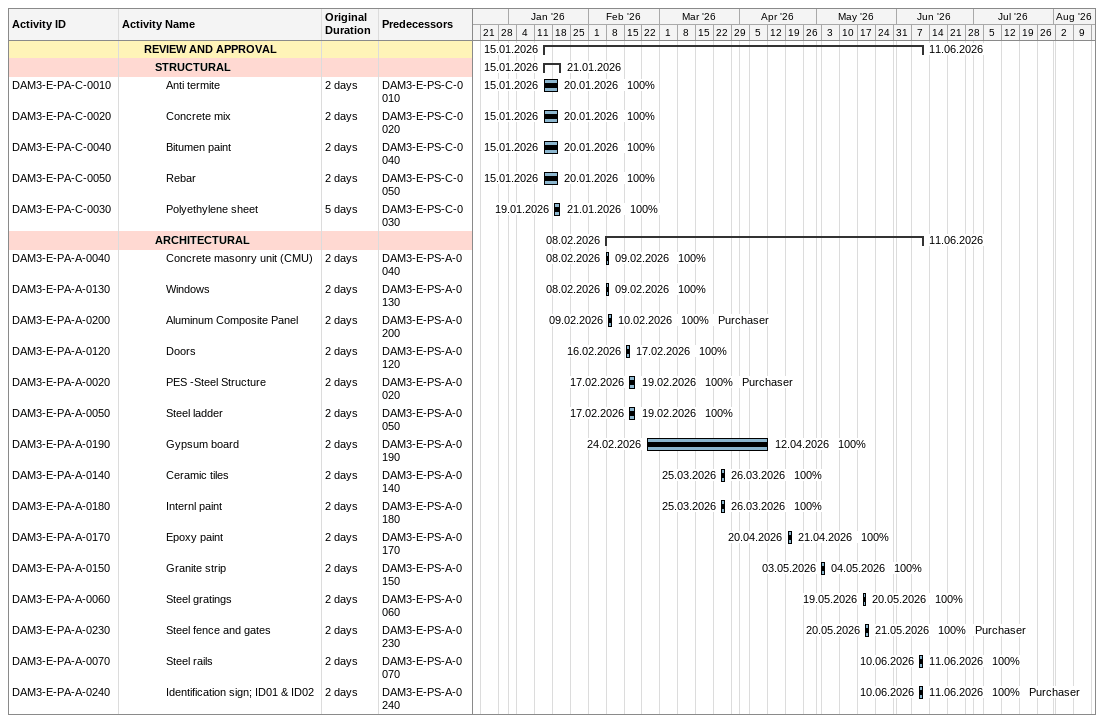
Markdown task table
| ID | Level | Task | Original duration | Start | Finish | Predecessors | Resources | % complete |
|---|---|---|---|---|---|---|---|---|
|  | 3 | **REVIEW AND APPROVAL** |  | 2026-01-15 | 2026-06-11 |  |  |  |
|  | 4 | **STRUCTURAL** |  | 2026-01-15 | 2026-01-21 |  |  |  |
| DAM3-E-PA-C-0010 | 5 | Anti termite | 2d | 2026-01-15 | 2026-01-20 | DAM3-E-PS-C-0010 |  | 100 |
| DAM3-E-PA-C-0020 | 5 | Concrete mix | 2d | 2026-01-15 | 2026-01-20 | DAM3-E-PS-C-0020 |  | 100 |
| DAM3-E-PA-C-0040 | 5 | Bitumen paint | 2d | 2026-01-15 | 2026-01-20 | DAM3-E-PS-C-0040 |  | 100 |
| DAM3-E-PA-C-0050 | 5 | Rebar | 2d | 2026-01-15 | 2026-01-20 | DAM3-E-PS-C-0050 |  | 100 |
| DAM3-E-PA-C-0030 | 5 | Polyethylene sheet | 5d | 2026-01-19 | 2026-01-21 | DAM3-E-PS-C-0030 |  | 100 |
|  | 4 | **ARCHITECTURAL** |  | 2026-02-08 | 2026-06-11 |  |  |  |
| DAM3-E-PA-A-0040 | 5 | Concrete masonry unit (CMU) | 2d | 2026-02-08 | 2026-02-09 | DAM3-E-PS-A-0040 |  | 100 |
| DAM3-E-PA-A-0130 | 5 | Windows | 2d | 2026-02-08 | 2026-02-09 | DAM3-E-PS-A-0130 |  | 100 |
| DAM3-E-PA-A-0200 | 5 | Aluminum Composite Panel | 2d | 2026-02-09 | 2026-02-10 | DAM3-E-PS-A-0200 | Purchaser | 100 |
| DAM3-E-PA-A-0120 | 5 | Doors | 2d | 2026-02-16 | 2026-02-17 | DAM3-E-PS-A-0120 |  | 100 |
| DAM3-E-PA-A-0020 | 5 | PES -Steel Structure | 2d | 2026-02-17 | 2026-02-19 | DAM3-E-PS-A-0020 | Purchaser | 100 |
| DAM3-E-PA-A-0050 | 5 | Steel ladder | 2d | 2026-02-17 | 2026-02-19 | DAM3-E-PS-A-0050 |  | 100 |
| DAM3-E-PA-A-0190 | 5 | Gypsum board | 2d | 2026-02-24 | 2026-04-12 | DAM3-E-PS-A-0190 |  | 100 |
| DAM3-E-PA-A-0140 | 5 | Ceramic tiles | 2d | 2026-03-25 | 2026-03-26 | DAM3-E-PS-A-0140 |  | 100 |
| DAM3-E-PA-A-0180 | 5 | Internl paint | 2d | 2026-03-25 | 2026-03-26 | DAM3-E-PS-A-0180 |  | 100 |
| DAM3-E-PA-A-0170 | 5 | Epoxy paint | 2d | 2026-04-20 | 2026-04-21 | DAM3-E-PS-A-0170 |  | 100 |
| DAM3-E-PA-A-0150 | 5 | Granite strip | 2d | 2026-05-03 | 2026-05-04 | DAM3-E-PS-A-0150 |  | 100 |
| DAM3-E-PA-A-0060 | 5 | Steel gratings | 2d | 2026-05-19 | 2026-05-20 | DAM3-E-PS-A-0060 |  | 100 |
| DAM3-E-PA-A-0230 | 5 | Steel fence and gates | 2d | 2026-05-20 | 2026-05-21 | DAM3-E-PS-A-0230 | Purchaser | 100 |
| DAM3-E-PA-A-0070 | 5 | Steel rails | 2d | 2026-06-10 | 2026-06-11 | DAM3-E-PS-A-0070 |  | 100 |
| DAM3-E-PA-A-0240 | 5 | Identification sign; ID01 & ID02 | 2d | 2026-06-10 | 2026-06-11 | DAM3-E-PS-A-0240 | Purchaser | 100 |
